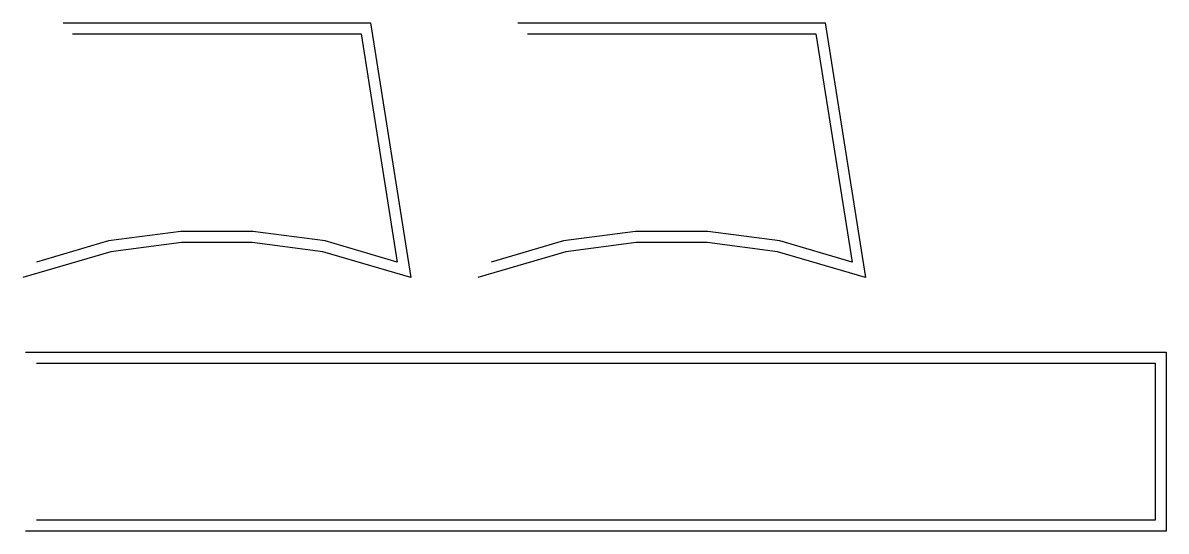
# Model space of a CAD drawing. Header units: millimetres. Extents: x -9 to 720, y -317 to 7.
import ezdxf

# ---------------------------------------------------------------- set-up
doc = ezdxf.new("R2010")
doc.units = ezdxf.units.MM

msp = doc.modelspace()

# ---------------------------------------------------------------- linework, layer by layer
for points in [[(17.0196, 7), (212.9804, 7), (238.641, -155.3312), (182.5529, -138.8705), (137.5454, -133), (92.4546, -133), (47.4471, -138.8705), (-8.641, -155.3312)], [(23, 0), (207, 0), (230, -145.5), (184, -132), (138, -126), (92, -126), (46, -132), (0, -145.5)], [(307.0196, 7), (502.9804, 7), (528.641, -155.3312), (472.5529, -138.8705), (427.5454, -133), (382.4546, -133), (337.4471, -138.8705), (281.359, -155.3312)], [(313, 0), (497, 0), (520, -145.5), (474, -132), (428, -126), (382, -126), (336, -132), (290, -145.5)], [(-7, -203), (720.2727, -203), (720.2727, -317), (-7, -317)], [(0, -210), (713.2727, -210), (713.2727, -310), (0, -310)]]:
    msp.add_lwpolyline(points)

doc.saveas('drawing.dxf')
